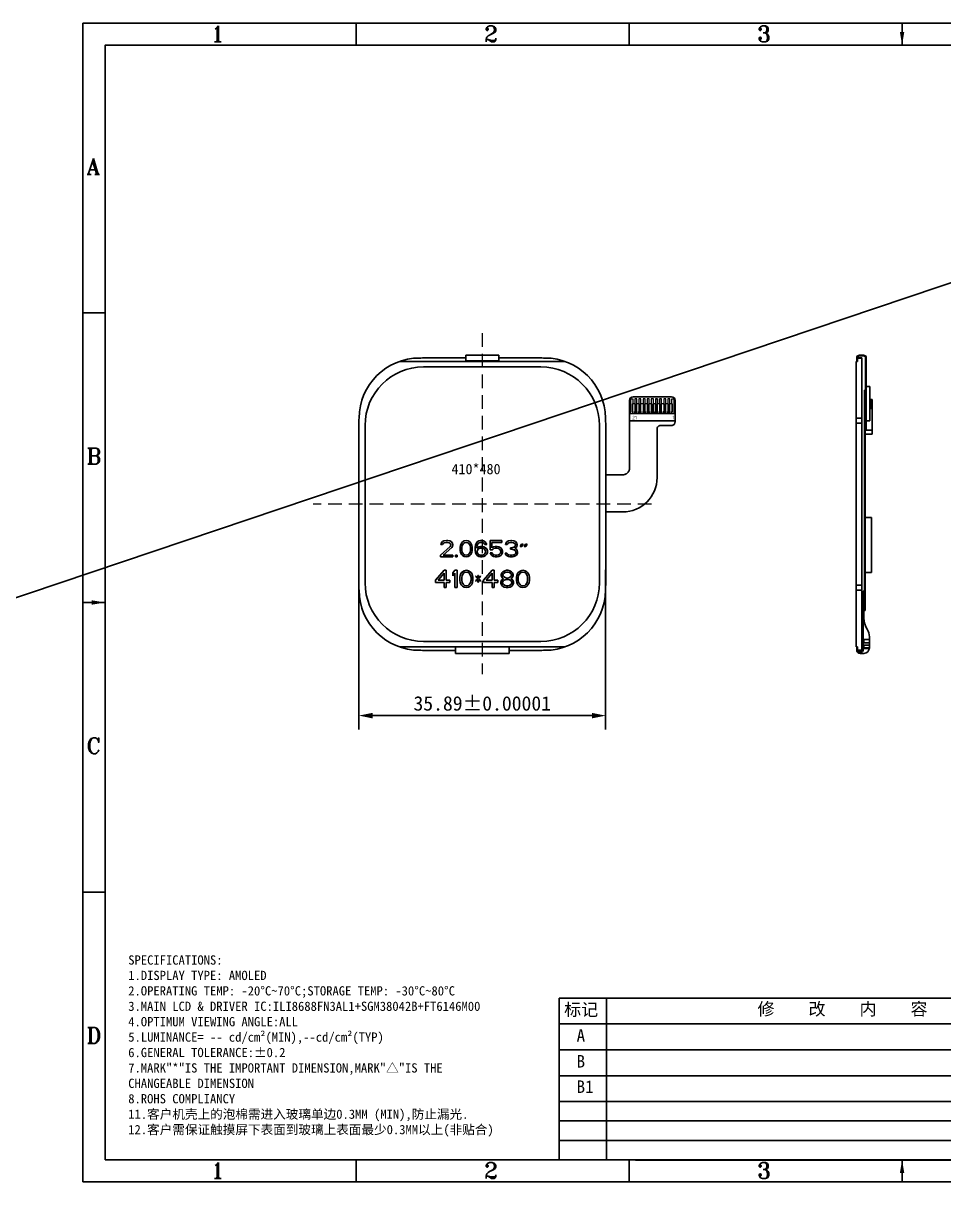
# Model space of a CAD drawing. Header units: millimetres. Extents: x 3387 to 5440, y -3014 to -2537.
# Drawn here: x 3639.9 to 3773.7, y -2770.7 to -2602.3 of the extents above; entities that cross this region are included whole.
import ezdxf

# ---------------------------------------------------------------- set-up
doc = ezdxf.new("R2010")
doc.units = ezdxf.units.MM
doc.linetypes.add('JIS_02_2.0', pattern=[3, 2, -1])
for name, color, linetype in [('03___PRT_ALL_CURVES', 7, 'Continuous'), ('06___PRT_ALL_SURFS', 7, 'Continuous'), ('7_ALL_FEATURES', 7, 'Continuous'), ('dim', 3, 'Continuous'), ('TEXT', 2, 'Continuous'), ('图框', 7, 'Continuous')]:
    doc.layers.add(name, color=color, linetype=linetype)
doc.layers.add('FPC', color=50, linetype='Continuous', lineweight=5)
doc.styles.add('ROMANS', font='romans.shx')
doc.styles.get("Standard").update_dxf_attribs({"font": ''})
doc.styles.add('TITLE', font='ROMANT.SHX')
doc.styles.add('宋', font='')
doc.styles.add('宋体', font='')
doc.styles.add('汉字', font='')
doc.styles.get('Standard').set_extended_font_data('NSimSun')
doc.styles.get('宋').set_extended_font_data('SimSun')
doc.styles.get('宋体').set_extended_font_data('SimSun')
doc.styles.get('汉字').set_extended_font_data('SimSun')
doc.dimstyles.new('STANDARD$0', dxfattribs={"dimtxt": 2.1, "dimasz": 2, "dimexe": 2, "dimexo": 0.1, "dimtad": 1, "dimdec": 5, "dimrnd": 0.005, "dimdsep": 46, "dimtxsty": '宋体', "dimblk": '_FILLED', "dimblk1": '_FILLED', "dimblk2": '_FILLED', "dimcen": 0.09, "dimclrd": 3, "dimclre": 3, "dimclrt": 3, "dimadec": 0, "dimazin": 0, "dimtol": 1, "dimtp": 1e-05, "dimtm": 1e-05, "dimtfac": 1, "dimtdec": 5, "dimtofl": 0, "dimtmove": 0, "dimatfit": 3, "dimldrblk": '_FILLED', "dimfxl": 1, "dimtolj": 1, "dimarcsym": 0})

# ---------------------------------------------------------------- blocks, each defined once
blk = doc.blocks.new('TUKUANG')
at = {"layer": '图框'}
for p, q in [((755.32, 426.02), (732.16, 426.02)), ((831.16, 418.02), (831.16, 426.02)), ((930.16, 418.02), (930.16, 426.02)), ((1029.16, 418.02), (1029.16, 426.02)), ((1128.16, 418.02), (1128.16, 426.02)), ((1227.16, 418.02), (1227.16, 426.02)), ((740.16, 321.02), (732.16, 321.02)), ((1326.16, 321.02), (1318.16, 321.02)), ((740.16, 216.02), (732.16, 216.02)), ((1326.16, 216.02), (1318.16, 216.02)), ((740.16, 111.02), (732.16, 111.02)), ((1326.16, 111.02), (1318.16, 111.02)), ((831.16, 6.02), (831.16, 14.02)), ((930.16, 6.02), (930.16, 14.02)), ((1029.16, 6.02), (1029.16, 14.02)), ((1128.16, 6.02), (1128.16, 14.02)), ((1227.16, 6.02), (1227.16, 14.02)), ((755.32, 6.02), (732.16, 6.02))]:
    blk.add_line(p, q, dxfattribs=at)
for points in [[(732.16, 6.02), (1326.16, 6.02), (1326.16, 426.02), (732.16, 426.02)], [(740.16, 14.02), (1318.16, 14.02), (1318.16, 418.02), (740.16, 418.02)]]:
    blk.add_lwpolyline(points, close=True, dxfattribs=at)
for points in [[(1029.96, 422.82), (1028.36, 422.82), (1029.16, 418.02)], [(735.37, 216.82), (735.37, 215.23), (740.16, 216.02)], [(1322.95, 216.82), (1322.95, 215.23), (1318.16, 216.02)], [(1029.96, 9.23), (1028.36, 9.23), (1029.16, 14.02)]]:
    blk.add_solid(points, dxfattribs=at)
at = {"layer": '图框', "style": 'TITLE'}
for s, p in [('1', (778.63, 419.25)), ('2', (877.63, 419.25)), ('3', (976.63, 419.25)), ('4', (1075.63, 419.25)), ('5', (1174.63, 419.25)), ('6', (1273.63, 419.25)), ('A', (733.46, 371.21)), ('A', (1319.46, 371.21)), ('B', (733.46, 266.21)), ('B', (1319.46, 266.21)), ('C', (733.46, 161.21)), ('C', (1319.46, 161.21)), ('D', (733.46, 56.21)), ('D', (1319.46, 56.21)), ('1', (778.63, 7.25)), ('2', (877.63, 7.25)), ('3', (976.63, 7.25)), ('4', (1075.63, 7.25)), ('5', (1174.63, 7.25)), ('6', (1273.63, 7.25))]:
    blk.add_text(s, height=5.75, dxfattribs=at).set_placement(p)
blk = doc.blocks.new('_FILLED')
at = {"color": 0, "linetype": 'ByBlock'}
blk.add_solid([(0, 0), (-1, 0.2), (-1, -0.2)], dxfattribs=at)
blk = doc.blocks.new('*D60')
at = {"color": 3, "linetype": 'ByBlock', "lineweight": -2}
for p, q in [((3688.66, -2681.72), (3688.66, -2704.9)), ((3724.55, -2681.72), (3724.55, -2704.9)), ((3690.66, -2702.9), (3722.55, -2702.9))]:
    blk.add_line(p, q, dxfattribs=at)
at = {"layer": 'Defpoints', "color": 0, "linetype": 'ByBlock'}
for p in [(3688.66, -2681.62), (3724.55, -2681.62), (3724.55, -2702.9)]:
    blk.add_point(p, dxfattribs=at)
at = {"color": 3, "linetype": 'ByBlock', "lineweight": -2, "xscale": 2, "yscale": 2, "zscale": 2, "rotation": 180}
blk.add_blockref('_FILLED', (3688.66, -2702.9), dxfattribs=at)
at = {"color": 3, "linetype": 'ByBlock', "lineweight": -2, "xscale": 2, "yscale": 2, "zscale": 2}
blk.add_blockref('_FILLED', (3724.55, -2702.9), dxfattribs=at)
at = {"color": 3, "linetype": 'ByBlock', "insert": (3706.61, -2701.14), "char_height": 2.1, "attachment_point": 5, "style": '宋体'}
blk.add_mtext('\\A1;35.89±0.00001', dxfattribs=at)

msp = doc.modelspace()

# ---------------------------------------------------------------- linework, layer by layer
at = {"linetype": 'ByBlock'}
msp.add_line((3386.735816, -2770.663482), (3886.739708, -2602.250874), dxfattribs=at)
at = {"color": 1, "linetype": 'JIS_02_2.0', "lineweight": 0}
for p, q in [((3706.608534, -2647.309045), (3706.608534, -2696.86975)), ((3731.213456, -2672.163322), (3682.003611, -2672.163322))]:
    msp.add_line(p, q, dxfattribs=at)
msp.add_line((3728.036693, -2660.040385), (3734.636693, -2660.040385))
at = {"layer": '03___PRT_ALL_CURVES', "color": 4, "linetype": 'Continuous'}
for p, q in [((3763.197562, -2657.110338), (3763.197562, -2658.343068)), ((3700.646867, -2677.814021), (3700.845534, -2677.611128)), ((3700.845534, -2677.611128), (3701.0442, -2677.509681)), ((3701.0442, -2677.509681), (3701.391867, -2677.458958)), ((3701.3422, -2677.712575), (3701.093867, -2677.763298)), ((3701.540867, -2677.712575), (3701.3422, -2677.712575)), ((3701.391867, -2677.458958), (3701.590534, -2677.458958)), ((3701.7892, -2677.763298), (3701.540867, -2677.712575)), ((3701.590534, -2677.458958), (3701.888534, -2677.509681)), ((3701.888534, -2677.509681), (3702.0872, -2677.611128)), ((3702.0872, -2677.611128), (3702.285867, -2677.814021)), ((3703.7262, -2677.661851), (3703.5772, -2677.814021)), ((3703.974534, -2677.509681), (3703.7262, -2677.661851)), ((3704.272534, -2677.458958), (3703.974534, -2677.509681)), ((3704.272534, -2677.712575), (3704.0242, -2677.763298)), ((3704.570534, -2677.509681), (3704.272534, -2677.458958)), ((3704.520867, -2677.763298), (3704.272534, -2677.712575)), ((3704.818867, -2677.661851), (3704.570534, -2677.509681)), ((3704.967867, -2677.814021), (3704.818867, -2677.661851)), ((3705.861867, -2677.661851), (3705.712867, -2677.864745)), ((3706.1102, -2677.509681), (3705.861867, -2677.661851)), ((3706.358534, -2677.458958), (3706.1102, -2677.509681)), ((3706.159867, -2677.763298), (3706.308867, -2677.712575)), ((3706.308867, -2677.712575), (3706.606867, -2677.712575)), ((3706.5572, -2677.458958), (3706.358534, -2677.458958)), ((3706.805534, -2677.509681), (3706.5572, -2677.458958)), ((3706.606867, -2677.712575), (3706.755867, -2677.763298)), ((3707.053867, -2677.661851), (3706.805534, -2677.509681)), ((3707.202867, -2677.864745), (3707.053867, -2677.661851)), ((3707.7492, -2677.458958), (3707.7492, -2678.777766)), ((3709.437867, -2677.458958), (3707.7492, -2677.458958)), ((3707.997534, -2677.712575), (3709.437867, -2677.712575)), ((3707.997534, -2678.524149), (3707.997534, -2677.712575)), ((3709.437867, -2677.712575), (3709.437867, -2677.458958)), ((3710.033867, -2677.814021), (3710.232534, -2677.611128)), ((3710.232534, -2677.611128), (3710.431201, -2677.509681)), ((3710.431201, -2677.509681), (3710.778867, -2677.458958)), ((3710.729201, -2677.712575), (3710.480867, -2677.763298)), ((3710.927867, -2677.712575), (3710.729201, -2677.712575)), ((3710.778867, -2677.458958), (3710.878201, -2677.458958)), ((3710.878201, -2677.458958), (3711.225867, -2677.509681)), ((3711.176201, -2677.763298), (3710.927867, -2677.712575)), ((3711.225867, -2677.509681), (3711.424534, -2677.611128)), ((3711.424534, -2677.611128), (3711.623201, -2677.814021)), ((3700.547534, -2679.589341), (3701.9382, -2678.321255)), ((3700.5972, -2678.016915), (3700.646867, -2677.814021)), ((3700.845534, -2678.016915), (3700.5972, -2678.016915)), ((3700.944867, -2677.864745), (3700.845534, -2678.016915)), ((3701.093867, -2677.763298), (3700.944867, -2677.864745)), ((3702.186534, -2678.473426), (3700.944867, -2679.589341)), ((3701.9382, -2677.864745), (3701.7892, -2677.763298)), ((3702.037534, -2678.016915), (3701.9382, -2677.864745)), ((3701.9382, -2678.321255), (3702.037534, -2678.118362)), ((3702.037534, -2678.118362), (3702.037534, -2678.016915)), ((3702.285867, -2678.321255), (3702.186534, -2678.473426)), ((3702.285867, -2677.814021), (3702.335534, -2678.016915)), ((3702.335534, -2678.118362), (3702.285867, -2678.321255)), ((3702.335534, -2678.016915), (3702.335534, -2678.118362)), ((3703.4282, -2678.169085), (3703.378534, -2678.422702)), ((3703.378534, -2678.422702), (3703.378534, -2678.879213)), ((3703.378534, -2678.879213), (3703.4282, -2679.13283)), ((3703.477867, -2678.016915), (3703.4282, -2678.169085)), ((3703.4282, -2679.13283), (3703.477867, -2679.285)), ((3703.5772, -2677.814021), (3703.477867, -2678.016915)), ((3703.477867, -2679.285), (3703.5772, -2679.487894)), ((3703.676534, -2678.169085), (3703.626867, -2678.473426)), ((3703.626867, -2678.473426), (3703.626867, -2678.828489)), ((3703.626867, -2678.828489), (3703.676534, -2679.13283)), ((3703.8752, -2677.864745), (3703.676534, -2678.169085)), ((3703.676534, -2679.13283), (3703.8752, -2679.43717)), ((3704.0242, -2677.763298), (3703.8752, -2677.864745)), ((3703.8752, -2679.43717), (3704.0242, -2679.538617)), ((3704.669867, -2677.864745), (3704.520867, -2677.763298)), ((3704.520867, -2679.538617), (3704.669867, -2679.43717)), ((3704.868534, -2678.169085), (3704.669867, -2677.864745)), ((3704.669867, -2679.43717), (3704.868534, -2679.13283)), ((3704.9182, -2678.473426), (3704.868534, -2678.169085)), ((3704.868534, -2679.13283), (3704.9182, -2678.828489)), ((3704.9182, -2678.828489), (3704.9182, -2678.473426)), ((3705.0672, -2678.016915), (3704.967867, -2677.814021)), ((3704.967867, -2679.487894), (3705.0672, -2679.285)), ((3705.116867, -2678.169085), (3705.0672, -2678.016915)), ((3705.0672, -2679.285), (3705.116867, -2679.13283)), ((3705.166534, -2678.422702), (3705.116867, -2678.169085)), ((3705.116867, -2679.13283), (3705.166534, -2678.879213)), ((3705.166534, -2678.879213), (3705.166534, -2678.422702)), ((3705.613534, -2678.118362), (3705.563867, -2678.473426)), ((3705.563867, -2678.473426), (3705.563867, -2678.828489)), ((3705.563867, -2678.828489), (3705.613534, -2679.183553)), ((3705.712867, -2677.864745), (3705.613534, -2678.118362)), ((3705.613534, -2679.183553), (3705.712867, -2679.43717)), ((3705.712867, -2679.43717), (3705.861867, -2679.640064)), ((3705.8122, -2678.473426), (3705.861867, -2678.169085)), ((3706.1102, -2678.371979), (3705.8122, -2678.574872)), ((3705.8122, -2678.574872), (3705.8122, -2678.473426)), ((3705.861867, -2678.169085), (3705.911534, -2678.016915)), ((3705.911534, -2678.828489), (3705.861867, -2678.98066)), ((3705.861867, -2678.98066), (3705.861867, -2679.13283)), ((3705.861867, -2679.13283), (3705.911534, -2679.285)), ((3705.911534, -2678.016915), (3706.010867, -2677.864745)), ((3706.010867, -2678.727043), (3705.911534, -2678.828489)), ((3705.911534, -2679.285), (3706.010867, -2679.43717)), ((3706.010867, -2677.864745), (3706.159867, -2677.763298)), ((3706.159867, -2678.625596), (3706.010867, -2678.727043)), ((3706.010867, -2679.43717), (3706.159867, -2679.538617)), ((3706.358534, -2678.321255), (3706.1102, -2678.371979)), ((3706.308867, -2678.574872), (3706.159867, -2678.625596)), ((3706.656534, -2678.574872), (3706.308867, -2678.574872)), ((3706.606867, -2678.321255), (3706.358534, -2678.321255)), ((3706.8552, -2678.371979), (3706.606867, -2678.321255)), ((3706.805534, -2678.625596), (3706.656534, -2678.574872)), ((3706.755867, -2677.763298), (3706.904867, -2677.864745)), ((3706.954534, -2678.727043), (3706.805534, -2678.625596)), ((3706.805534, -2679.538617), (3706.954534, -2679.43717)), ((3707.103534, -2678.524149), (3706.8552, -2678.371979)), ((3706.904867, -2677.864745), (3707.0042, -2678.016915)), ((3707.053867, -2678.828489), (3706.954534, -2678.727043)), ((3706.954534, -2679.43717), (3707.053867, -2679.285)), ((3707.0042, -2678.016915), (3707.252534, -2678.016915)), ((3707.103534, -2678.98066), (3707.053867, -2678.828489)), ((3707.053867, -2679.285), (3707.103534, -2679.13283)), ((3707.252534, -2678.676319), (3707.103534, -2678.524149)), ((3707.103534, -2679.13283), (3707.103534, -2678.98066)), ((3707.103534, -2679.640064), (3707.252534, -2679.43717)), ((3707.252534, -2678.016915), (3707.202867, -2677.864745)), ((3707.351867, -2678.929936), (3707.252534, -2678.676319)), ((3707.252534, -2679.43717), (3707.351867, -2679.183553)), ((3707.351867, -2679.183553), (3707.351867, -2678.929936)), ((3707.7492, -2678.777766), (3708.096867, -2678.777766)), ((3707.7492, -2679.234277), (3707.848534, -2679.43717)), ((3708.0472, -2679.234277), (3707.7492, -2679.234277)), ((3707.848534, -2679.43717), (3707.997534, -2679.640064)), ((3708.245867, -2678.371979), (3707.997534, -2678.524149)), ((3708.146534, -2679.43717), (3708.0472, -2679.234277)), ((3708.096867, -2678.777766), (3708.295534, -2678.625596)), ((3708.295534, -2679.538617), (3708.146534, -2679.43717)), ((3708.4942, -2678.321255), (3708.245867, -2678.371979)), ((3708.295534, -2678.625596), (3708.4942, -2678.574872)), ((3708.7922, -2678.321255), (3708.4942, -2678.321255)), ((3708.4942, -2678.574872), (3708.7922, -2678.574872)), ((3709.040534, -2678.371979), (3708.7922, -2678.321255)), ((3708.7922, -2678.574872), (3708.990867, -2678.625596)), ((3708.990867, -2678.625596), (3709.139867, -2678.727043)), ((3709.139867, -2679.43717), (3708.990867, -2679.538617)), ((3709.288867, -2678.524149), (3709.040534, -2678.371979)), ((3709.139867, -2678.727043), (3709.2392, -2678.879213)), ((3709.2392, -2679.285), (3709.139867, -2679.43717)), ((3709.2392, -2678.879213), (3709.288867, -2679.031383)), ((3709.288867, -2679.13283), (3709.2392, -2679.285)), ((3709.437867, -2678.727043), (3709.288867, -2678.524149)), ((3709.288867, -2679.031383), (3709.288867, -2679.13283)), ((3709.288867, -2679.640064), (3709.437867, -2679.43717)), ((3709.5372, -2678.98066), (3709.437867, -2678.727043)), ((3709.437867, -2679.43717), (3709.5372, -2679.183553)), ((3709.5372, -2679.183553), (3709.5372, -2678.98066)), ((3709.934534, -2679.285), (3710.182867, -2679.285)), ((3709.9842, -2679.43717), (3709.934534, -2679.285)), ((3709.9842, -2678.016915), (3710.033867, -2677.814021)), ((3710.232534, -2678.016915), (3709.9842, -2678.016915)), ((3710.083534, -2679.589341), (3709.9842, -2679.43717)), ((3710.182867, -2679.285), (3710.232534, -2679.386447)), ((3710.331867, -2677.864745), (3710.232534, -2678.016915)), ((3710.232534, -2679.386447), (3710.331867, -2679.487894)), ((3710.480867, -2677.763298), (3710.331867, -2677.864745)), ((3710.729201, -2678.524149), (3710.927867, -2678.524149)), ((3710.729201, -2678.727043), (3710.729201, -2678.524149)), ((3710.927867, -2678.727043), (3710.729201, -2678.727043)), ((3710.927867, -2678.524149), (3711.225867, -2678.422702)), ((3711.225867, -2678.777766), (3710.927867, -2678.727043)), ((3711.325201, -2677.864745), (3711.176201, -2677.763298)), ((3711.225867, -2678.422702), (3711.325201, -2678.321255)), ((3711.374867, -2678.879213), (3711.225867, -2678.777766)), ((3711.424534, -2678.016915), (3711.325201, -2677.864745)), ((3711.325201, -2678.321255), (3711.424534, -2678.118362)), ((3711.523867, -2678.473426), (3711.325201, -2678.625596)), ((3711.325201, -2678.625596), (3711.573534, -2678.727043)), ((3711.325201, -2679.487894), (3711.424534, -2679.386447)), ((3711.474201, -2679.082107), (3711.374867, -2678.879213)), ((3711.424534, -2678.118362), (3711.424534, -2678.016915)), ((3711.424534, -2679.386447), (3711.474201, -2679.285)), ((3711.474201, -2679.285), (3711.474201, -2679.082107)), ((3711.623201, -2678.321255), (3711.523867, -2678.473426)), ((3711.573534, -2678.727043), (3711.672867, -2678.879213)), ((3711.672867, -2679.43717), (3711.573534, -2679.589341)), ((3711.623201, -2677.814021), (3711.672867, -2678.016915)), ((3711.672867, -2678.118362), (3711.623201, -2678.321255)), ((3711.672867, -2678.016915), (3711.672867, -2678.118362)), ((3711.672867, -2678.879213), (3711.722534, -2679.082107)), ((3711.722534, -2679.285), (3711.672867, -2679.43717)), ((3711.722534, -2679.082107), (3711.722534, -2679.285)), ((3712.119867, -2678.321255), (3712.318534, -2677.966192)), ((3712.368201, -2678.321255), (3712.119867, -2678.321255)), ((3712.318534, -2677.966192), (3712.566867, -2677.966192)), ((3712.566867, -2677.966192), (3712.368201, -2678.321255)), ((3712.715867, -2678.321255), (3712.914534, -2677.966192)), ((3712.964201, -2678.321255), (3712.715867, -2678.321255)), ((3712.914534, -2677.966192), (3713.162867, -2677.966192)), ((3713.162867, -2677.966192), (3712.964201, -2678.321255)), ((3700.547534, -2679.842958), (3700.547534, -2679.589341)), ((3702.335534, -2679.842958), (3700.547534, -2679.842958)), ((3700.944867, -2679.589341), (3702.335534, -2679.589341)), ((3702.335534, -2679.589341), (3702.335534, -2679.842958)), ((3702.732867, -2679.842958), (3702.732867, -2679.589341)), ((3702.732867, -2679.589341), (3702.9812, -2679.589341)), ((3702.9812, -2679.842958), (3702.732867, -2679.842958)), ((3702.9812, -2679.589341), (3702.9812, -2679.842958)), ((3703.5772, -2679.487894), (3703.7262, -2679.640064)), ((3703.7262, -2679.640064), (3703.974534, -2679.792234)), ((3703.974534, -2679.792234), (3704.272534, -2679.842958)), ((3704.0242, -2679.538617), (3704.272534, -2679.589341)), ((3704.272534, -2679.589341), (3704.520867, -2679.538617)), ((3704.272534, -2679.842958), (3704.570534, -2679.792234)), ((3704.570534, -2679.792234), (3704.818867, -2679.640064)), ((3704.818867, -2679.640064), (3704.967867, -2679.487894)), ((3705.861867, -2679.640064), (3706.1102, -2679.792234)), ((3706.1102, -2679.792234), (3706.358534, -2679.842958)), ((3706.159867, -2679.538617), (3706.308867, -2679.589341)), ((3706.308867, -2679.589341), (3706.656534, -2679.589341)), ((3706.358534, -2679.842958), (3706.606867, -2679.842958)), ((3706.606867, -2679.842958), (3706.8552, -2679.792234)), ((3706.656534, -2679.589341), (3706.805534, -2679.538617)), ((3706.8552, -2679.792234), (3707.103534, -2679.640064)), ((3707.997534, -2679.640064), (3708.245867, -2679.792234)), ((3708.245867, -2679.792234), (3708.4942, -2679.842958)), ((3708.4942, -2679.589341), (3708.295534, -2679.538617)), ((3708.7922, -2679.589341), (3708.4942, -2679.589341)), ((3708.4942, -2679.842958), (3708.7922, -2679.842958)), ((3708.990867, -2679.538617), (3708.7922, -2679.589341)), ((3708.7922, -2679.842958), (3709.040534, -2679.792234)), ((3709.040534, -2679.792234), (3709.288867, -2679.640064)), ((3710.232534, -2679.690787), (3710.083534, -2679.589341)), ((3710.431201, -2679.792234), (3710.232534, -2679.690787)), ((3710.331867, -2679.487894), (3710.431201, -2679.538617)), ((3710.431201, -2679.538617), (3710.679534, -2679.589341)), ((3710.629867, -2679.842958), (3710.431201, -2679.792234)), ((3711.027201, -2679.842958), (3710.629867, -2679.842958)), ((3710.679534, -2679.589341), (3710.977534, -2679.589341)), ((3710.977534, -2679.589341), (3711.225867, -2679.538617)), ((3711.225867, -2679.792234), (3711.027201, -2679.842958)), ((3711.225867, -2679.538617), (3711.325201, -2679.487894)), ((3711.424534, -2679.690787), (3711.225867, -2679.792234)), ((3711.573534, -2679.589341), (3711.424534, -2679.690787)), ((3699.818534, -2683.217808), (3701.068534, -2681.781637)), ((3700.183117, -2683.217808), (3701.068534, -2682.207169)), ((3701.068534, -2681.781637), (3701.381034, -2681.781637)), ((3701.068534, -2682.207169), (3701.068534, -2683.217808)), ((3701.381034, -2681.781637), (3701.381034, -2683.217808)), ((3702.318534, -2682.153978), (3702.631034, -2681.781637)), ((3702.318534, -2682.57951), (3702.318534, -2682.153978)), ((3702.631034, -2682.207169), (3702.318534, -2682.57951)), ((3702.631034, -2681.781637), (3702.943534, -2681.781637)), ((3702.631034, -2684.281637), (3702.631034, -2682.207169)), ((3702.943534, -2681.781637), (3702.943534, -2684.281637)), ((3703.412284, -2682.526318), (3703.3602, -2682.792276)), ((3703.3602, -2682.792276), (3703.3602, -2683.270999)), ((3703.464367, -2682.366744), (3703.412284, -2682.526318)), ((3703.568534, -2682.153978), (3703.464367, -2682.366744)), ((3703.724784, -2681.994403), (3703.568534, -2682.153978)), ((3703.6727, -2682.526318), (3703.620617, -2682.845467)), ((3703.881034, -2682.207169), (3703.6727, -2682.526318)), ((3703.9852, -2681.834829), (3703.724784, -2681.994403)), ((3704.037284, -2682.100786), (3703.881034, -2682.207169)), ((3704.2977, -2681.781637), (3703.9852, -2681.834829)), ((3704.2977, -2682.047595), (3704.037284, -2682.100786)), ((3704.6102, -2681.834829), (3704.2977, -2681.781637)), ((3704.558117, -2682.100786), (3704.2977, -2682.047595)), ((3704.714367, -2682.207169), (3704.558117, -2682.100786)), ((3704.870617, -2681.994403), (3704.6102, -2681.834829)), ((3704.922701, -2682.526318), (3704.714367, -2682.207169)), ((3705.026867, -2682.153978), (3704.870617, -2681.994403)), ((3704.974784, -2682.845467), (3704.922701, -2682.526318)), ((3705.131034, -2682.366744), (3705.026867, -2682.153978)), ((3705.183117, -2682.526318), (3705.131034, -2682.366744)), ((3705.235201, -2682.792276), (3705.183117, -2682.526318)), ((3705.235201, -2683.270999), (3705.235201, -2682.792276)), ((3705.703951, -2682.632701), (3705.651867, -2682.685893)), ((3705.651867, -2682.685893), (3705.964367, -2683.005042)), ((3705.964367, -2682.898659), (3705.703951, -2682.632701)), ((3706.068534, -2682.526318), (3705.964367, -2682.526318)), ((3705.964367, -2682.526318), (3705.964367, -2682.898659)), ((3706.068534, -2682.898659), (3706.068534, -2682.526318)), ((3706.328951, -2682.632701), (3706.068534, -2682.898659)), ((3706.068534, -2683.005042), (3706.381034, -2682.685893)), ((3706.381034, -2682.685893), (3706.328951, -2682.632701)), ((3706.797701, -2683.217808), (3708.047701, -2681.781637)), ((3707.162284, -2683.217808), (3708.047701, -2682.207169)), ((3708.047701, -2681.781637), (3708.360201, -2681.781637)), ((3708.047701, -2682.207169), (3708.047701, -2683.217808)), ((3708.360201, -2681.781637), (3708.360201, -2683.217808)), ((3709.453951, -2682.153978), (3709.349784, -2682.419935)), ((3709.349784, -2682.419935), (3709.349784, -2682.57951)), ((3709.349784, -2682.57951), (3709.453951, -2682.792276)), ((3709.610201, -2681.994403), (3709.453951, -2682.153978)), ((3709.453951, -2682.792276), (3709.610201, -2682.95185)), ((3709.870617, -2681.834829), (3709.610201, -2681.994403)), ((3709.714367, -2682.260361), (3709.610201, -2682.419935)), ((3709.610201, -2682.419935), (3709.610201, -2682.526318)), ((3709.610201, -2682.526318), (3709.714367, -2682.685893)), ((3709.9227, -2682.100786), (3709.714367, -2682.260361)), ((3709.714367, -2682.685893), (3709.9227, -2682.845467)), ((3710.131034, -2681.781637), (3709.870617, -2681.834829)), ((3710.131034, -2682.047595), (3709.9227, -2682.100786)), ((3710.339367, -2681.781637), (3710.131034, -2681.781637)), ((3710.339367, -2682.047595), (3710.131034, -2682.047595)), ((3710.599784, -2681.834829), (3710.339367, -2681.781637)), ((3710.5477, -2682.100786), (3710.339367, -2682.047595)), ((3710.756034, -2682.260361), (3710.5477, -2682.100786)), ((3710.5477, -2682.845467), (3710.756034, -2682.685893)), ((3710.8602, -2681.994403), (3710.599784, -2681.834829)), ((3710.8602, -2682.419935), (3710.756034, -2682.260361)), ((3710.756034, -2682.685893), (3710.8602, -2682.526318)), ((3711.01645, -2682.153978), (3710.8602, -2681.994403)), ((3710.8602, -2682.526318), (3710.8602, -2682.419935)), ((3710.8602, -2682.95185), (3711.01645, -2682.792276)), ((3711.120617, -2682.419935), (3711.01645, -2682.153978)), ((3711.01645, -2682.792276), (3711.120617, -2682.57951)), ((3711.120617, -2682.57951), (3711.120617, -2682.419935)), ((3711.64145, -2682.526318), (3711.589367, -2682.792276)), ((3711.589367, -2682.792276), (3711.589367, -2683.270999)), ((3711.693534, -2682.366744), (3711.64145, -2682.526318)), ((3711.7977, -2682.153978), (3711.693534, -2682.366744)), ((3711.95395, -2681.994403), (3711.7977, -2682.153978)), ((3711.901867, -2682.526318), (3711.849784, -2682.845467)), ((3712.1102, -2682.207169), (3711.901867, -2682.526318)), ((3712.214367, -2681.834829), (3711.95395, -2681.994403)), ((3712.26645, -2682.100786), (3712.1102, -2682.207169)), ((3712.526867, -2681.781637), (3712.214367, -2681.834829)), ((3712.526867, -2682.047595), (3712.26645, -2682.100786)), ((3712.839367, -2681.834829), (3712.526867, -2681.781637)), ((3712.787284, -2682.100786), (3712.526867, -2682.047595)), ((3712.943534, -2682.207169), (3712.787284, -2682.100786)), ((3713.099784, -2681.994403), (3712.839367, -2681.834829)), ((3713.151867, -2682.526318), (3712.943534, -2682.207169)), ((3713.256034, -2682.153978), (3713.099784, -2681.994403)), ((3713.20395, -2682.845467), (3713.151867, -2682.526318)), ((3713.3602, -2682.366744), (3713.256034, -2682.153978)), ((3713.412284, -2682.526318), (3713.3602, -2682.366744)), ((3713.464367, -2682.792276), (3713.412284, -2682.526318)), ((3713.464367, -2683.270999), (3713.464367, -2682.792276)), ((3699.818534, -2683.536957), (3699.818534, -2683.217808)), ((3701.068534, -2683.536957), (3699.818534, -2683.536957)), ((3701.068534, -2683.217808), (3700.183117, -2683.217808)), ((3701.068534, -2684.281637), (3701.068534, -2683.536957)), ((3701.381034, -2684.281637), (3701.068534, -2684.281637)), ((3701.381034, -2683.217808), (3701.901867, -2683.217808)), ((3701.381034, -2683.536957), (3701.381034, -2684.281637)), ((3701.901867, -2683.536957), (3701.381034, -2683.536957)), ((3701.901867, -2683.217808), (3701.901867, -2683.536957)), ((3702.943534, -2684.281637), (3702.631034, -2684.281637)), ((3703.3602, -2683.270999), (3703.412284, -2683.536957)), ((3703.412284, -2683.536957), (3703.464367, -2683.696531)), ((3703.464367, -2683.696531), (3703.568534, -2683.909297)), ((3703.568534, -2683.909297), (3703.724784, -2684.068871)), ((3703.620617, -2682.845467), (3703.620617, -2683.217808)), ((3703.620617, -2683.217808), (3703.6727, -2683.536957)), ((3703.6727, -2683.536957), (3703.881034, -2683.856105)), ((3703.724784, -2684.068871), (3703.9852, -2684.228446)), ((3703.881034, -2683.856105), (3704.037284, -2683.962488)), ((3703.9852, -2684.228446), (3704.2977, -2684.281637)), ((3704.037284, -2683.962488), (3704.2977, -2684.01568)), ((3704.2977, -2684.01568), (3704.558117, -2683.962488)), ((3704.2977, -2684.281637), (3704.6102, -2684.228446)), ((3704.558117, -2683.962488), (3704.714367, -2683.856105)), ((3704.6102, -2684.228446), (3704.870617, -2684.068871)), ((3704.714367, -2683.856105), (3704.922701, -2683.536957)), ((3704.870617, -2684.068871), (3705.026867, -2683.909297)), ((3704.922701, -2683.536957), (3704.974784, -2683.217808)), ((3704.974784, -2683.217808), (3704.974784, -2682.845467)), ((3705.026867, -2683.909297), (3705.131034, -2683.696531)), ((3705.131034, -2683.696531), (3705.183117, -2683.536957)), ((3705.183117, -2683.536957), (3705.235201, -2683.270999)), ((3705.964367, -2683.005042), (3705.651867, -2683.324191)), ((3705.651867, -2683.324191), (3705.703951, -2683.377382)), ((3705.703951, -2683.377382), (3705.964367, -2683.111425)), ((3705.964367, -2683.111425), (3705.964367, -2683.483765)), ((3705.964367, -2683.483765), (3706.068534, -2683.483765)), ((3706.381034, -2683.324191), (3706.068534, -2683.005042)), ((3706.068534, -2683.111425), (3706.328951, -2683.377382)), ((3706.068534, -2683.483765), (3706.068534, -2683.111425)), ((3706.328951, -2683.377382), (3706.381034, -2683.324191)), ((3706.797701, -2683.536957), (3706.797701, -2683.217808)), ((3708.047701, -2683.536957), (3706.797701, -2683.536957)), ((3708.047701, -2683.217808), (3707.162284, -2683.217808)), ((3708.047701, -2684.281637), (3708.047701, -2683.536957)), ((3708.360201, -2684.281637), (3708.047701, -2684.281637)), ((3708.360201, -2683.217808), (3708.881034, -2683.217808)), ((3708.881034, -2683.536957), (3708.360201, -2683.536957)), ((3708.360201, -2683.536957), (3708.360201, -2684.281637)), ((3708.881034, -2683.217808), (3708.881034, -2683.536957)), ((3709.401867, -2683.217808), (3709.297701, -2683.483765)), ((3709.297701, -2683.483765), (3709.297701, -2683.64334)), ((3709.297701, -2683.64334), (3709.401867, -2683.909297)), ((3709.610201, -2683.058233), (3709.401867, -2683.217808)), ((3709.401867, -2683.909297), (3709.558117, -2684.068871)), ((3709.714367, -2683.270999), (3709.558117, -2683.483765)), ((3709.558117, -2683.483765), (3709.558117, -2683.64334)), ((3709.558117, -2683.64334), (3709.714367, -2683.856105)), ((3709.558117, -2684.068871), (3709.818534, -2684.228446)), ((3709.610201, -2682.95185), (3709.714367, -2683.005042)), ((3709.714367, -2683.005042), (3709.610201, -2683.058233)), ((3709.9227, -2683.164616), (3709.714367, -2683.270999)), ((3709.714367, -2683.856105), (3709.9227, -2683.962488)), ((3709.818534, -2684.228446), (3710.07895, -2684.281637)), ((3709.9227, -2682.845467), (3710.131034, -2682.898659)), ((3710.131034, -2683.111425), (3709.9227, -2683.164616)), ((3709.9227, -2683.962488), (3710.131034, -2684.01568)), ((3710.07895, -2684.281637), (3710.39145, -2684.281637)), ((3710.131034, -2682.898659), (3710.339367, -2682.898659)), ((3710.339367, -2683.111425), (3710.131034, -2683.111425)), ((3710.131034, -2684.01568), (3710.339367, -2684.01568)), ((3710.339367, -2682.898659), (3710.5477, -2682.845467)), ((3710.5477, -2683.164616), (3710.339367, -2683.111425)), ((3710.339367, -2684.01568), (3710.5477, -2683.962488)), ((3710.39145, -2684.281637), (3710.651867, -2684.228446)), ((3710.756034, -2683.270999), (3710.5477, -2683.164616)), ((3710.5477, -2683.962488), (3710.756034, -2683.856105)), ((3710.651867, -2684.228446), (3710.912284, -2684.068871)), ((3710.756034, -2683.005042), (3710.8602, -2682.95185)), ((3710.8602, -2683.058233), (3710.756034, -2683.005042)), ((3710.912284, -2683.483765), (3710.756034, -2683.270999)), ((3710.756034, -2683.856105), (3710.912284, -2683.64334)), ((3711.068534, -2683.217808), (3710.8602, -2683.058233)), ((3710.912284, -2683.64334), (3710.912284, -2683.483765)), ((3710.912284, -2684.068871), (3711.068534, -2683.909297)), ((3711.1727, -2683.483765), (3711.068534, -2683.217808)), ((3711.068534, -2683.909297), (3711.1727, -2683.64334)), ((3711.1727, -2683.64334), (3711.1727, -2683.483765)), ((3711.589367, -2683.270999), (3711.64145, -2683.536957)), ((3711.64145, -2683.536957), (3711.693534, -2683.696531)), ((3711.693534, -2683.696531), (3711.7977, -2683.909297)), ((3711.7977, -2683.909297), (3711.95395, -2684.068871)), ((3711.849784, -2682.845467), (3711.849784, -2683.217808)), ((3711.849784, -2683.217808), (3711.901867, -2683.536957)), ((3711.901867, -2683.536957), (3712.1102, -2683.856105)), ((3711.95395, -2684.068871), (3712.214367, -2684.228446)), ((3712.1102, -2683.856105), (3712.26645, -2683.962488)), ((3712.214367, -2684.228446), (3712.526867, -2684.281637)), ((3712.26645, -2683.962488), (3712.526867, -2684.01568)), ((3712.526867, -2684.01568), (3712.787284, -2683.962488)), ((3712.526867, -2684.281637), (3712.839367, -2684.228446)), ((3712.787284, -2683.962488), (3712.943534, -2683.856105)), ((3712.839367, -2684.228446), (3713.099784, -2684.068871)), ((3712.943534, -2683.856105), (3713.151867, -2683.536957)), ((3713.099784, -2684.068871), (3713.256034, -2683.909297)), ((3713.151867, -2683.536957), (3713.20395, -2683.217808)), ((3713.20395, -2683.217808), (3713.20395, -2682.845467)), ((3713.256034, -2683.909297), (3713.3602, -2683.696531)), ((3713.3602, -2683.696531), (3713.412284, -2683.536957)), ((3713.412284, -2683.536957), (3713.464367, -2683.270999))]:
    msp.add_line(p, q, dxfattribs=at)
at = {"layer": '06___PRT_ALL_SURFS', "color": 7, "linetype": 'Continuous'}
for p, q in [((3762.447562, -2652.191857), (3762.447562, -2652.391857)), ((3763.297562, -2656.973314), (3763.297562, -2661.973314)), ((3762.197562, -2674.288694), (3762.297562, -2674.288694)), ((3762.197562, -2675.288694), (3762.197562, -2674.288694)), ((3762.297562, -2674.288694), (3762.297562, -2675.288694)), ((3762.197562, -2675.288694), (3762.297562, -2675.288694)), ((3763.197562, -2682.107267), (3762.297562, -2682.107267)), ((3762.097562, -2684.806772), (3761.997562, -2684.806772)), ((3761.997562, -2684.806772), (3761.997562, -2693.297252)), ((3762.097562, -2685.306772), (3761.997562, -2685.306772)), ((3762.097562, -2684.806772), (3762.097562, -2688.723035)), ((3762.097562, -2687.245963), (3761.997562, -2687.245963)), ((3762.097562, -2687.60675), (3761.997562, -2687.60675)), ((3762.097562, -2688.295772), (3761.997562, -2688.295772)), ((3762.097562, -2688.655521), (3761.997562, -2688.655521)), ((3761.997562, -2691.835964), (3762.897562, -2691.835964)), ((3761.997562, -2692.317178), (3762.897562, -2692.317178)), ((3761.997562, -2692.662011), (3762.897562, -2692.662012)), ((3762.097562, -2691.835964), (3762.097562, -2692.317178)), ((3762.097562, -2692.662011), (3762.097562, -2693.061896)), ((3762.897562, -2691.435967), (3762.897562, -2693.047252)), ((3702.714525, -2693.847252), (3702.714525, -2693.347252)), ((3710.502525, -2693.847252), (3702.714525, -2693.847252)), ((3710.502525, -2693.347252), (3710.502525, -2693.847252)), ((3761.547562, -2693.847252), (3762.097562, -2693.847252)), ((3761.997562, -2693.061896), (3762.897455, -2693.061896)), ((3761.997562, -2693.143226), (3762.891784, -2693.143227))]:
    msp.add_line(p, q, dxfattribs=at)
for centre, radius, start, end in [((3765.097562, -2688.723035), 3, 180, 212.85988038), ((3760.897562, -2691.435967), 2, 0, 32.85988038), ((3761.547562, -2693.347252), 0.5, 180, 270), ((3762.097562, -2693.047252), 0.8, 270, 0)]:
    msp.add_arc(centre, radius, start, end, dxfattribs=at)
at = {"layer": '7_ALL_FEATURES', "color": 7, "linetype": 'Continuous'}
for p, q in [((3704.208475, -2651.307322), (3704.208475, -2650.507322)), ((3704.208475, -2650.507322), (3709.008475, -2650.507322)), ((3709.008475, -2651.307322), (3709.008475, -2650.507322)), ((3761.447562, -2650.507322), (3762.047562, -2650.507322)), ((3762.047562, -2650.607322), (3761.447562, -2650.607322)), ((3694.568995, -2651.419322), (3718.648072, -2651.419322)), ((3697.685441, -2650.919322), (3697.493034, -2650.919322)), ((3698.073034, -2652.219322), (3715.144034, -2652.219322)), ((3698.162784, -2650.907322), (3704.208475, -2650.907322)), ((3704.208475, -2651.307322), (3709.008475, -2651.307322)), ((3709.008475, -2650.907322), (3715.054284, -2650.907322)), ((3715.724034, -2650.919322), (3715.531626, -2650.919322)), ((3760.997562, -2692.907322), (3760.997562, -2651.419322)), ((3761.147562, -2651.419322), (3760.997562, -2651.419322)), ((3761.047562, -2651.307322), (3761.047562, -2650.907322)), ((3761.147562, -2651.307322), (3761.047562, -2651.307322)), ((3761.147562, -2651.419322), (3761.147562, -2650.907322)), ((3761.147562, -2650.907322), (3761.797562, -2650.907322)), ((3761.147562, -2650.919322), (3761.797562, -2650.919322)), ((3761.797562, -2693.419322), (3761.797562, -2650.907322)), ((3762.347562, -2650.907322), (3762.347562, -2652.391857)), ((3762.347562, -2652.191857), (3762.447562, -2652.191857)), ((3762.347562, -2661.247105), (3762.347562, -2652.394118)), ((3762.447562, -2652.394118), (3762.347562, -2652.394118)), ((3762.447562, -2650.907322), (3762.447562, -2652.191857)), ((3762.447562, -2652.394118), (3762.447562, -2661.247105)), ((3762.447562, -2653.394118), (3762.347562, -2653.394118)), ((3762.197562, -2674.288694), (3762.197562, -2655.588694)), ((3762.297562, -2655.588694), (3762.197562, -2655.588694)), ((3762.297562, -2674.288694), (3762.297562, -2655.588694)), ((3762.447562, -2655.047105), (3762.947562, -2655.047105)), ((3762.947562, -2660.047105), (3762.947562, -2655.047105)), ((3728.036693, -2657.050487), (3728.036693, -2666.888694)), ((3728.536693, -2656.550487), (3734.136693, -2656.550487)), ((3734.636693, -2660.225487), (3734.636693, -2657.050487)), ((3762.197562, -2656.550487), (3762.297562, -2656.550487)), ((3762.297562, -2656.973314), (3762.347562, -2656.973314)), ((3762.297562, -2657.547105), (3762.347562, -2657.547105)), ((3762.947562, -2656.973314), (3763.297562, -2656.973314)), ((3762.947562, -2657.547105), (3763.297562, -2657.547105)), ((3762.197562, -2658.676987), (3762.297562, -2658.676987)), ((3688.662784, -2660.407322), (3688.662784, -2683.919322)), ((3689.573034, -2660.719322), (3689.573034, -2683.607322)), ((3723.644034, -2683.607322), (3723.644034, -2660.719322)), ((3724.554284, -2683.919322), (3724.554284, -2660.407322)), ((3734.136693, -2660.725487), (3732.536693, -2660.725487)), ((3761.797562, -2659.645994), (3760.997562, -2659.645994)), ((3760.997562, -2660.407322), (3761.797562, -2660.407322)), ((3762.197562, -2659.613737), (3762.297562, -2659.613736)), ((3762.197562, -2660.550487), (3762.297562, -2660.550487)), ((3762.447562, -2660.247105), (3762.347562, -2660.247105)), ((3762.447562, -2660.047105), (3762.947562, -2660.047105)), ((3732.036693, -2668.288694), (3732.036693, -2661.225487)), ((3762.297562, -2661.399523), (3763.297562, -2661.399523)), ((3762.297562, -2661.973314), (3763.297562, -2661.973314)), ((3762.447562, -2661.247105), (3762.347562, -2661.247105)), ((3727.036693, -2667.888694), (3724.554284, -2667.888694)), ((3762.197562, -2668.288694), (3762.297562, -2668.288694)), ((3724.554284, -2673.288694), (3727.036693, -2673.288694)), ((3762.197562, -2673.288694), (3762.297562, -2673.288694)), ((3763.197562, -2674.107267), (3762.297562, -2674.107267)), ((3763.197562, -2674.107267), (3763.197562, -2682.107267)), ((3762.197562, -2687.607267), (3762.197562, -2675.288694)), ((3762.297562, -2675.288694), (3762.297562, -2687.607267)), ((3760.997562, -2683.919322), (3761.797562, -2683.919322)), ((3761.797562, -2684.680651), (3760.997562, -2684.680651)), ((3762.297562, -2686.607267), (3762.197562, -2686.607267)), ((3762.297562, -2687.607267), (3762.197562, -2687.607267)), ((3718.648072, -2692.907322), (3694.568995, -2692.907322)), ((3698.073034, -2692.107322), (3715.144034, -2692.107322)), ((3702.714525, -2692.907322), (3702.714525, -2693.347252)), ((3710.502525, -2692.907322), (3710.502525, -2693.347252)), ((3761.147562, -2692.907322), (3760.997562, -2692.907322)), ((3761.047562, -2692.907322), (3761.047562, -2693.347252)), ((3761.147562, -2693.419322), (3761.147562, -2692.907322)), ((3697.493034, -2693.407322), (3697.685441, -2693.407322)), ((3698.162784, -2693.419322), (3702.714525, -2693.419322)), ((3710.502525, -2693.419322), (3715.054284, -2693.419322)), ((3715.531626, -2693.407322), (3715.724034, -2693.407322)), ((3761.797562, -2693.407322), (3761.147562, -2693.407322)), ((3761.797562, -2693.419322), (3761.147562, -2693.419322))]:
    msp.add_line(p, q, dxfattribs=at)
for centre, radius, start, end in [((3761.447562, -2650.907322), 0.4, 90, 180), ((3761.447562, -2650.907322), 0.3, 90, 180), ((3762.047562, -2650.907322), 0.4, 0, 90), ((3762.047562, -2650.907322), 0.3, 0, 90), ((3697.493034, -2659.719322), 8.8, 90, 179.52256032), ((3698.073034, -2660.719322), 8.5, 90, 180), ((3698.162784, -2660.407322), 9.5, 90, 92.88013057), ((3715.054284, -2660.407322), 9.5, 87.11986943, 90), ((3715.144034, -2660.719322), 8.5, 0, 90), ((3715.724034, -2659.719322), 8.8, 0.47743968, 90), ((3728.536693, -2657.050487), 0.5, 90, 180), ((3734.136693, -2657.050487), 0.5, 0, 90), ((3698.162784, -2660.407322), 9.5, 175.40339536, 180), ((3715.054284, -2660.407322), 9.5, 0, 4.59660464), ((3732.533411, -2661.222064), 0.495301, 125.09957493, 144.9089987), ((3732.539882, -2661.231686), 0.506895, 109.63025807, 125.0726467), ((3732.534093, -2661.216238), 0.4904, 106.05398562, 109.59953215), ((3734.139294, -2660.23474), 0.490396, 286.05668155, 289.59394918), ((3734.133504, -2660.219289), 0.506895, 289.62480502, 305.0642256), ((3734.140117, -2660.22877), 0.495301, 305.0910013, 324.90042507), ((3734.130495, -2660.222298), 0.506895, 324.9273533, 340.36974193), ((3734.145942, -2660.228087), 0.4904, 340.40046785, 343.94601437), ((3732.52744, -2661.222886), 0.490396, 160.40605082, 163.94331845), ((3732.542892, -2661.228676), 0.506895, 144.9357744, 160.37519498), ((3727.036729, -2666.888678), 0.999986, 301.50549452, 328.50243656), ((3727.04296, -2666.892783), 0.992528, 328.51655919, 332.55221769), ((3727.028497, -2666.885291), 1.008817, 332.55322555, 342.44035953), ((3727.046386, -2666.890958), 0.990052, 342.44070211, 346.50490417), ((3727.036693, -2668.288694), 5, 270, 0), ((3727.038955, -2666.898379), 0.99006, 283.49548101, 287.56402581), ((3727.033289, -2666.880495), 1.00882, 287.56431971, 297.44447427), ((3727.040782, -2666.89496), 0.992529, 297.44546103, 301.49139942), ((3698.162784, -2683.919322), 9.5, 180, 184.59660464), ((3698.073034, -2683.607322), 8.5, 180, 270), ((3715.144034, -2683.607322), 8.5, 270, 0), ((3715.054284, -2683.919322), 9.5, 355.40339536, 0), ((3697.493034, -2684.607322), 8.8, 180.47743968, 270), ((3715.724034, -2684.607322), 8.8, 270, 359.52256032), ((3698.162784, -2683.919322), 9.5, 267.11986943, 270), ((3715.054284, -2683.919322), 9.5, 270, 272.88013057), ((3761.597562, -2693.297252), 0.4, 197.76869265, 0)]:
    msp.add_arc(centre, radius, start, end, dxfattribs=at)
for points, start_tangent, end_tangent in [([(3732.398477, -2660.744963), (3732.536693, -2660.725487)], (0.9610236091, 0.2764663141), (0.9999726937, 0.0073899808)), ([(3734.136693, -2660.725487), (3734.274932, -2660.706006)], (0.9999726937, 0.0073899791), (0.9610105148, 0.2765118271)), ([(3734.617218, -2660.363704), (3734.636693, -2660.225487)], (0.2764663141, 0.9610236091), (0.0073899808, 0.9999726937)), ([(3732.036693, -2661.225487), (3732.056175, -2661.087249)], (0.0073899791, 0.9999726937), (0.2765118271, 0.9610105148)), ([(3728.036693, -2666.888694), (3728.009102, -2667.121998)], (-0.0043380943, -0.9999905904), (-0.2332952927, -0.9724059371)), ([(3727.270004, -2667.861101), (3727.036693, -2667.888694)], (-0.9724043895, -0.2333017432), (-0.9999905904, -0.0043380891))]:
    msp.add_spline(points, degree=3, dxfattribs=dict(at, start_tangent=start_tangent, end_tangent=end_tangent))
at = {"layer": 'FPC', "lineweight": 5}
for p, q in [((3731.786692, -2656.870511), (3731.786692, -2657.550511)), ((3731.786692, -2656.870511), (3731.786692, -2657.550511)), ((3731.786692, -2657.550511), (3731.886692, -2657.650511)), ((3731.786692, -2657.550511), (3731.886692, -2657.650511)), ((3731.846692, -2656.850511), (3731.806692, -2656.850511)), ((3731.846692, -2656.850511), (3731.806692, -2656.850511)), ((3734.636693, -2659.050511), (3728.036693, -2659.050511)), ((3731.886692, -2658.650511), (3731.836692, -2658.800511)), ((3731.886692, -2658.650511), (3731.836692, -2658.800511)), ((3731.836692, -2658.800511), (3731.836692, -2659.050511)), ((3731.836692, -2658.800511), (3731.836692, -2659.050511)), ((3731.886692, -2657.650511), (3731.886692, -2658.650511)), ((3731.886692, -2657.650511), (3731.886692, -2658.650511))]:
    msp.add_line(p, q, dxfattribs=at)
at = {"layer": 'FPC', "lineweight": 5, "ltscale": 10}
for points in [[(3728.206692, -2659.050511), (3728.206692, -2656.850511), (3728.246692, -2656.850511), (3728.426692, -2656.850511), (3728.466692, -2656.850511, -0.4142135624), (3728.486692, -2656.870511), (3728.486692, -2657.550511), (3728.386692, -2657.650511), (3728.386692, -2658.650511), (3728.436692, -2658.800511), (3728.436692, -2659.050511)], [(3734.236692, -2659.050511), (3734.236692, -2658.800511), (3734.286692, -2658.650511), (3734.286692, -2657.650511), (3734.186692, -2657.550511), (3734.186692, -2656.870511, -0.4142135624), (3734.206692, -2656.850511), (3734.466692, -2656.850511, -0.4142135624), (3734.486692, -2656.870511), (3734.486692, -2659.050511)]]:
    msp.add_lwpolyline(points, format="xyb", dxfattribs=at)
at = {"layer": 'FPC', "lineweight": 5}
for points in [[(3728.536692, -2659.050511), (3728.536692, -2658.800511), (3728.486692, -2658.650511), (3728.486692, -2657.650511), (3728.586692, -2657.550511), (3728.686692, -2657.550511), (3728.786692, -2657.650511), (3728.786692, -2658.650511), (3728.736692, -2658.800511), (3728.736692, -2659.050511)], [(3729.136692, -2659.050511), (3729.136692, -2658.800511), (3729.086692, -2658.650511), (3729.086692, -2657.650511), (3729.186692, -2657.550511), (3729.286692, -2657.550511), (3729.386692, -2657.650511), (3729.386692, -2658.650511), (3729.336692, -2658.800511), (3729.336692, -2659.050511)], [(3729.736692, -2659.050511), (3729.736692, -2658.800511), (3729.686692, -2658.650511), (3729.686692, -2657.650511), (3729.786692, -2657.550511), (3729.886692, -2657.550511), (3729.986692, -2657.650511), (3729.986692, -2658.650511), (3729.936692, -2658.800511), (3729.936692, -2659.050511)], [(3730.336692, -2659.050511), (3730.336692, -2658.800511), (3730.286692, -2658.650511), (3730.286692, -2657.650511), (3730.386692, -2657.550511), (3730.486692, -2657.550511), (3730.586692, -2657.650511), (3730.586692, -2658.650511), (3730.536692, -2658.800511), (3730.536692, -2659.050511)], [(3730.936692, -2659.050511), (3730.936692, -2658.800511), (3730.886692, -2658.650511), (3730.886692, -2657.650511), (3730.986692, -2657.550511), (3731.086692, -2657.550511), (3731.186692, -2657.650511), (3731.186692, -2658.650511), (3731.136692, -2658.800511), (3731.136692, -2659.050511)], [(3731.536692, -2658.800511), (3731.536692, -2659.050511), (3731.536692, -2658.800511), (3731.486692, -2658.650511), (3731.486692, -2657.650511), (3731.586692, -2657.550511), (3731.686692, -2657.550511), (3731.786692, -2657.650511), (3731.786692, -2658.650511), (3731.736692, -2658.800511), (3731.736692, -2659.050511), (3731.736692, -2658.800511), (3731.786692, -2658.650511), (3731.786692, -2657.650511), (3731.686692, -2657.550511)], [(3731.536692, -2658.800511), (3731.486692, -2658.650511), (3731.486692, -2657.650511), (3731.586692, -2657.550511), (3731.686692, -2657.550511)], [(3732.136692, -2659.050511), (3732.136692, -2658.800511), (3732.086692, -2658.650511), (3732.086692, -2657.650511), (3732.186692, -2657.550511), (3732.286692, -2657.550511), (3732.386692, -2657.650511), (3732.386692, -2658.650511), (3732.336692, -2658.800511), (3732.336692, -2659.050511)], [(3732.736692, -2659.050511), (3732.736692, -2658.800511), (3732.686692, -2658.650511), (3732.686692, -2657.650511), (3732.786692, -2657.550511), (3732.886692, -2657.550511), (3732.986692, -2657.650511), (3732.986692, -2658.650511), (3732.936692, -2658.800511), (3732.936692, -2659.050511)], [(3733.336692, -2659.050511), (3733.336692, -2658.800511), (3733.286692, -2658.650511), (3733.286692, -2657.650511), (3733.386692, -2657.550511), (3733.486692, -2657.550511), (3733.586692, -2657.650511), (3733.586692, -2658.650511), (3733.536692, -2658.800511), (3733.536692, -2659.050511)], [(3733.936692, -2659.050511), (3733.936692, -2658.800511), (3733.886692, -2658.650511), (3733.886692, -2657.650511), (3733.986692, -2657.550511), (3734.086692, -2657.550511), (3734.186692, -2657.650511), (3734.186692, -2658.650511), (3734.136692, -2658.800511), (3734.136692, -2659.050511)]]:
    msp.add_lwpolyline(points, dxfattribs=at)
for points in [[(3729.036692, -2659.050511), (3729.036692, -2658.800511), (3728.986692, -2658.650511), (3728.986692, -2657.650511), (3729.086692, -2657.550511), (3729.086692, -2656.870511, 0.4142135624), (3729.066692, -2656.850511), (3729.026692, -2656.850511), (3728.846692, -2656.850511), (3728.806692, -2656.850511, 0.4142135624), (3728.786692, -2656.870511), (3728.786692, -2657.550511), (3728.886692, -2657.650511), (3728.886692, -2658.650511), (3728.836692, -2658.800511), (3728.836692, -2659.050511)], [(3729.636692, -2659.050511), (3729.636692, -2658.800511), (3729.586692, -2658.650511), (3729.586692, -2657.650511), (3729.686692, -2657.550511), (3729.686692, -2656.870511, 0.4142135624), (3729.666692, -2656.850511), (3729.626692, -2656.850511), (3729.446692, -2656.850511), (3729.406692, -2656.850511, 0.4142135624), (3729.386692, -2656.870511), (3729.386692, -2657.550511), (3729.486692, -2657.650511), (3729.486692, -2658.650511), (3729.436692, -2658.800511), (3729.436692, -2659.050511)], [(3730.236692, -2659.050511), (3730.236692, -2658.800511), (3730.186692, -2658.650511), (3730.186692, -2657.650511), (3730.286692, -2657.550511), (3730.286692, -2656.870511, 0.4142135624), (3730.266692, -2656.850511), (3730.226692, -2656.850511), (3730.046692, -2656.850511), (3730.006692, -2656.850511, 0.4142135624), (3729.986692, -2656.870511), (3729.986692, -2657.550511), (3730.086692, -2657.650511), (3730.086692, -2658.650511), (3730.036692, -2658.800511), (3730.036692, -2659.050511)], [(3730.836692, -2659.050511), (3730.836692, -2658.800511), (3730.786692, -2658.650511), (3730.786692, -2657.650511), (3730.886692, -2657.550511), (3730.886692, -2656.870511, 0.4142135624), (3730.866692, -2656.850511), (3730.826692, -2656.850511), (3730.646692, -2656.850511), (3730.606692, -2656.850511, 0.4142135624), (3730.586692, -2656.870511), (3730.586692, -2657.550511), (3730.686692, -2657.650511), (3730.686692, -2658.650511), (3730.636692, -2658.800511), (3730.636692, -2659.050511)], [(3731.436692, -2659.050511), (3731.436692, -2658.800511), (3731.386692, -2658.650511), (3731.386692, -2657.650511), (3731.486692, -2657.550511), (3731.486692, -2656.870511, 0.4142135624), (3731.466692, -2656.850511), (3731.426692, -2656.850511), (3731.246692, -2656.850511), (3731.206692, -2656.850511, 0.4142135624), (3731.186692, -2656.870511), (3731.186692, -2657.550511), (3731.286692, -2657.650511), (3731.286692, -2658.650511), (3731.236692, -2658.800511), (3731.236692, -2659.050511)], [(3732.636692, -2659.050511), (3732.636692, -2658.800511), (3732.586692, -2658.650511), (3732.586692, -2657.650511), (3732.686692, -2657.550511), (3732.686692, -2656.870511, 0.4142135624), (3732.666692, -2656.850511), (3732.626692, -2656.850511), (3732.446692, -2656.850511), (3732.406692, -2656.850511, 0.4142135624), (3732.386692, -2656.870511), (3732.386692, -2657.550511), (3732.486692, -2657.650511), (3732.486692, -2658.650511), (3732.436692, -2658.800511), (3732.436692, -2659.050511)], [(3733.236692, -2659.050511), (3733.236692, -2658.800511), (3733.186692, -2658.650511), (3733.186692, -2657.650511), (3733.286692, -2657.550511), (3733.286692, -2656.870511, 0.4142135624), (3733.266692, -2656.850511), (3733.226692, -2656.850511), (3733.046692, -2656.850511), (3733.006692, -2656.850511, 0.4142135624), (3732.986692, -2656.870511), (3732.986692, -2657.550511), (3733.086692, -2657.650511), (3733.086692, -2658.650511), (3733.036692, -2658.800511), (3733.036692, -2659.050511)], [(3733.836692, -2659.050511), (3733.836692, -2658.800511), (3733.786692, -2658.650511), (3733.786692, -2657.650511), (3733.886692, -2657.550511), (3733.886692, -2656.870511, 0.4142135624), (3733.866692, -2656.850511), (3733.826692, -2656.850511), (3733.646692, -2656.850511), (3733.606692, -2656.850511, 0.4142135624), (3733.586692, -2656.870511), (3733.586692, -2657.550511), (3733.686692, -2657.650511), (3733.686692, -2658.650511), (3733.636692, -2658.800511), (3733.636692, -2659.050511)]]:
    msp.add_lwpolyline(points, format="xyb", dxfattribs=at)
msp.add_lwpolyline([(3732.036692, -2658.800511), (3732.036692, -2659.050511), (3732.036692, -2658.800511), (3731.986692, -2658.650511), (3731.986692, -2657.650511), (3732.086692, -2657.550511), (3732.086692, -2656.870511, 0.4142135624), (3732.066692, -2656.850511), (3732.026692, -2656.850511), (3731.846692, -2656.850511), (3732.026692, -2656.850511), (3732.066692, -2656.850511, -0.4142135624), (3732.086692, -2656.870511), (3732.086692, -2657.550511), (3731.986692, -2657.650511), (3731.986692, -2658.650511)], format="xyb", close=True, dxfattribs=at)
msp.add_arc((3731.806692, -2656.870511), 0.02, 90, 180, dxfattribs=at)
msp.add_arc((3731.806692, -2656.870511), 0.02, 90, 180, dxfattribs=at)
at = {"layer": '图框'}
for p, q in [((3806.163437, -2743.955424), (3717.816082, -2743.955424)), ((3717.816082, -2743.955424), (3717.816082, -2767.455623)), ((3724.655483, -2743.955424), (3724.655483, -2767.455623)), ((3806.163437, -2747.715456), (3717.816082, -2747.715456)), ((3810.143663, -2751.475487), (3717.816082, -2751.475487)), ((3806.163437, -2755.235519), (3717.816082, -2755.235519)), ((3806.163437, -2758.995551), (3717.816082, -2758.995551)), ((3806.163437, -2761.815575), (3717.816082, -2761.815575)), ((3806.163437, -2764.635599), (3717.816082, -2764.635599)), ((3653.37738, -2767.455623), (3883.531848, -2767.455623))]:
    msp.add_line(p, q, dxfattribs=at)
at = {"layer": '图框', "lineweight": 30}
msp.add_line((3728.899223, -2767.455623), (3883.531848, -2767.455623), dxfattribs=at)

# ---------------------------------------------------------------- block references
at = {"layer": 'dim', "xscale": 0.400982400000089, "yscale": 0.400982400000089, "zscale": 0.400982400000089}
msp.add_blockref('TUKUANG', (3354.97401, -2773.079034), dxfattribs=at)

# ---------------------------------------------------------------- texts
at = {"color": 3, "insert": (3655.1398, -2764.096773), "char_height": 1.344, "width": 54.58100617, "attachment_point": 7, "style": 'ROMANS'}
msp.add_mtext('{\\fSimSun|b0|i0|c134|p2;SPECIFICATIONS:\\P1.DISPLAY TYPE: AMOLED\\P2.OPERATING TEMP: -20%%DC~70%%DC;STORAGE TEMP: -30%%DC~80%%DC\\P3.MAIN LCD & DRIVER IC:\\C1;ILI8688FN3AL1+SGM38042B+FT6146M00\\P\\C3;4.OPTIMUM VIEWING ANGLE:\\C12;ALL\\P\\C3;5.LUMINANCE= --\\C12; \\C3;cd/cm²(MIN),--\\fSimSun|b0|i0|c0|p2;cd/\\fSimSun|b0|i0|c134|p2;cm²(\\fSimSun|b0|i0|c0|p2;TYP\\fSimSun|b0|i0|c134|p2;)\\P6.GENERAL TOLERANCE:±0.2\\P7.MARK"*"IS THE IMPORTANT DIMENSION,MARK"△"IS THE CHANGEABLE DIMENSION\\C3;\\c130561;\\P8.\\C3;ROHS COMPLIANCY\\P11.客户机壳上的泡棉需进入玻璃单边0.3MM (MIN),防止漏光.\\P\\C3;\\c130561;12.\\C3;客户需保证触摸屏下表面到玻璃上表面最少0.3MM以上(非贴合)}', dxfattribs=at)
at = {"layer": 'FPC', "color": 1, "linetype": 'Continuous', "char_height": 0.5, "width": 0.50344716, "attachment_point": 7, "style": '汉字'}
for s, insert in [('{\\fMicrosoft YaHei|b0|i0|c134|p34;\\C255;21}', (3728.418948, -2659.826891)), ('{\\fMicrosoft YaHei|b0|i0|c134|p34;\\C255;1}', (3734.213409, -2659.821672))]:
    msp.add_mtext(s, dxfattribs=dict(at, insert=insert))
at = {"layer": 'TEXT', "lineweight": 0, "insert": (3702.133085, -2666.308154), "char_height": 1.5, "width": 13.36820096, "attachment_point": 1}
msp.add_mtext('{\\fSimSun|b0|i0|c134|p2;410\\fSimSun|b0|i0|c0|p2;*\\fSimSun|b0|i0|c134|p2;480}', dxfattribs=at)
at = {"layer": '图框', "style": '宋'}
for s, height, p in [('标记', 1.8147374, (3718.517563, -2746.532684)), ('修    改    内    容', 1.81473737, (3746.635069, -2746.44413)), ('A', 1.814737, (3720.329318, -2750.292716)), ('B', 1.814737, (3720.329318, -2754.052748)), ('B1', 1.8147374, (3720.329318, -2757.737594))]:
    msp.add_text(s, height=height, dxfattribs=at).set_placement(p)

# ---------------------------------------------------------------- dimensions: what is measured, and where the dimension line sits
at = {"linetype": 'ByBlock'}
dim = msp.add_linear_dim(base=(3724.554284, -2702.89908), p1=(3688.662784, -2681.619649), p2=(3724.554284, -2681.619649), dimstyle='STANDARD$0', dxfattribs=at)
dim.commit()
dim.dimension.update_dxf_attribs({"geometry": '*D60', "text_midpoint": (3706.608534, -2701.141957)})

doc.saveas('drawing.dxf')
